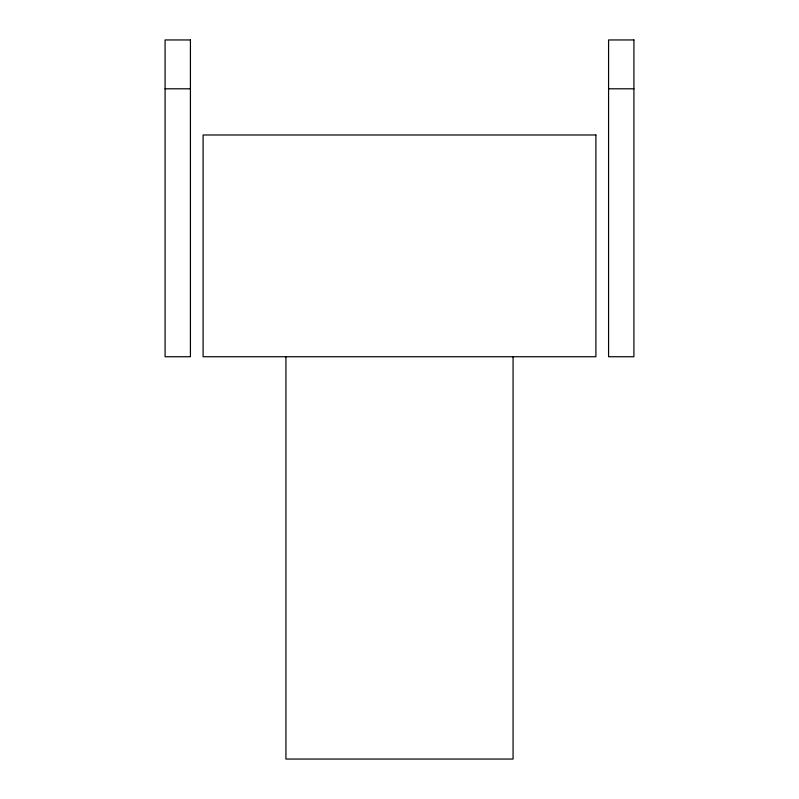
<?xml version="1.0" encoding="UTF-8"?>
<svg xmlns="http://www.w3.org/2000/svg" width="799" height="799" viewBox="0 0 799 799"><rect width="100%" height="100%" fill="white"/><g stroke="black" fill="none" stroke-linecap="round" stroke-linejoin="round"><path stroke-width="1.2" d="M165.083 88.799L190.422 88.799M608.578 88.799L633.917 88.799M513.068 356.734L513.068 759.05L285.932 759.05L285.932 356.734M190.422 39.95L165.083 39.95L165.083 356.734L190.422 356.734L190.422 39.95M633.917 39.95L608.578 39.95L608.578 356.734L633.917 356.734L633.917 39.95M595.904 134.981L203.096 134.981L203.096 356.734L595.904 356.734L595.904 134.981"/></g></svg>
